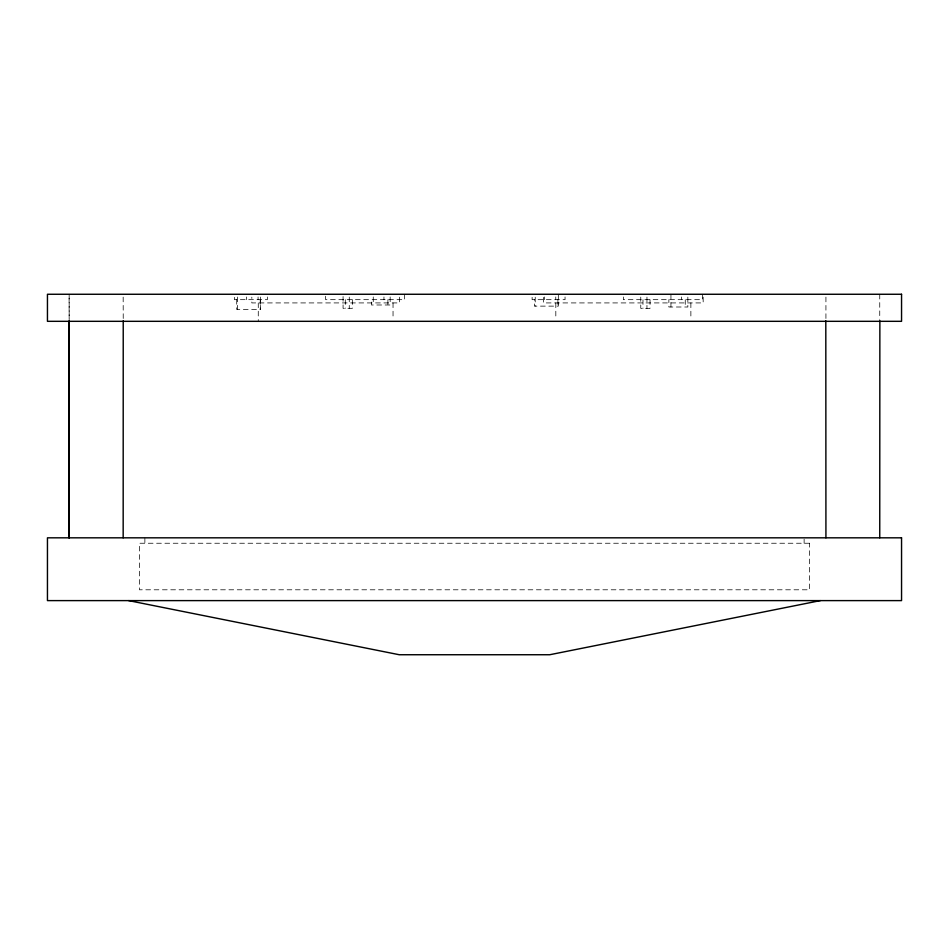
<?xml version="1.0" encoding="UTF-8"?>
<svg xmlns="http://www.w3.org/2000/svg" width="949" height="949" viewBox="0 0 949 949"><rect width="100%" height="100%" fill="white"/><g stroke="black" fill="none" stroke-linecap="round" stroke-linejoin="round"><path stroke-width="0.71" stroke-dasharray="4.75 3.56" d="M879.747 294.261L879.747 319.362M825.927 297.108L825.927 319.362M804.123 539.174L804.123 543.243M703.173 297.144L703.173 302.921L543.516 302.921L543.516 297.144M702.355 294.261L702.355 299.67L623.351 299.67L623.351 296.966M690.872 302.921L690.872 318.496M687.847 297.096L687.847 307.002L668.867 307.002L668.867 299.67M685.249 299.67L685.249 307.002M681.643 296.966L681.643 299.67M670.943 294.261L670.943 307.002M650.029 299.67L650.029 308.354L640.765 308.354L640.765 297.084M646.957 297.084L646.957 308.354M642.983 299.67L642.983 308.354M565.046 296.966L565.046 299.67L532.116 299.67L532.116 296.966M558.32 294.261L558.32 306.124L534.406 306.124L534.406 299.67M557.905 299.67L557.905 306.124M555.758 296.966L555.758 299.67M555.817 302.921L555.817 318.496M544.346 296.966L544.346 299.67M535.224 297.227L535.224 306.124M404.654 294.261L404.654 299.67L325.649 299.67L325.649 294.261M399.482 297.144L399.482 302.921L251.829 302.921L251.829 297.144M393.04 302.921L393.04 318.496M390.158 296.942L390.158 304.985L371.462 304.985L371.462 299.67M387.904 299.67L387.904 304.985M383.954 296.966L383.954 299.67M373.254 296.942L373.254 304.985M352.34 299.67L352.34 308.318L343.075 308.318L343.075 294.261M349.268 297.073L349.268 308.318M345.294 299.67L345.294 308.318M267.357 296.966L267.357 299.67L234.427 299.67L234.427 296.966M260.631 297.025L260.631 309.445L236.716 309.445L236.716 299.67M260.216 299.67L260.216 309.445M258.27 302.921L258.27 321.32M258.069 296.966L258.069 299.67M246.645 296.966L246.645 299.67M237.535 297.025L237.535 309.445M144.877 537.822L144.877 543.243M123.168 297.108L123.228 319.362M69.158 294.261L69.158 319.362L69.099 297.108M809.533 543.243L139.467 543.243L139.467 589.792L809.533 589.792L809.533 543.243"/><path stroke-width="1.42" d="M820.363 600.61L549.732 654.739L399.268 654.739L128.637 600.61M879.865 320.833L879.747 537.822M825.808 320.833L825.927 537.822M123.228 320.833L123.168 537.822M901.55 294.261L47.45 294.261L47.45 321.32L901.55 321.32L901.55 294.261M901.55 537.822L47.45 537.822L47.45 600.61L901.55 600.61L901.55 537.822M69.158 537.822L69.158 320.833L69.099 537.822"/></g></svg>
